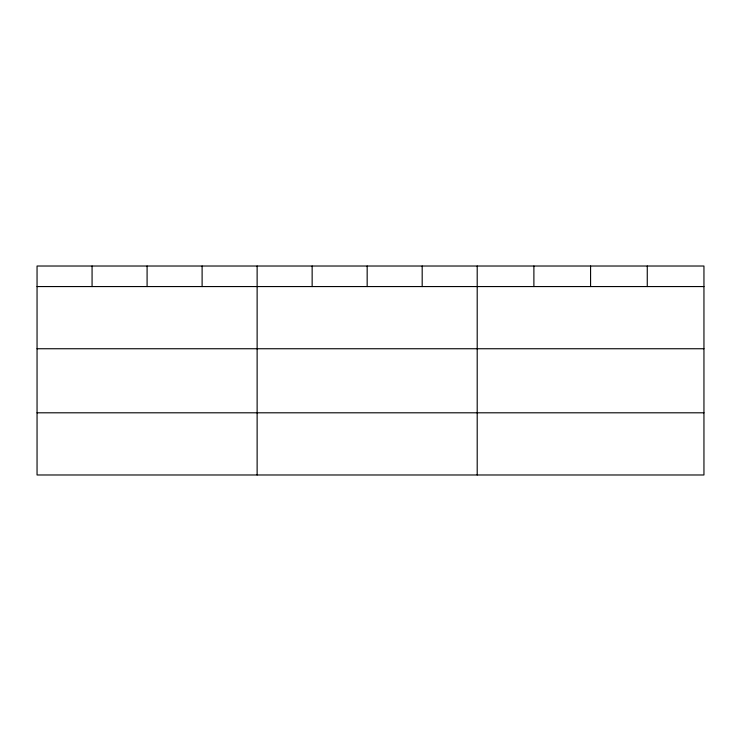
<?xml version="1.0" encoding="UTF-8"?>
<svg xmlns="http://www.w3.org/2000/svg" width="741" height="741" viewBox="0 0 741 741"><rect width="100%" height="100%" fill="white"/><g stroke="black" fill="none" stroke-linecap="round" stroke-linejoin="round"><path stroke-width="1.11" d="M703.95 286.563L703.95 474.981L37.05 474.981L37.05 266.019L703.95 266.019L703.95 286.563L37.05 286.563M37.05 348.742L703.95 348.742M37.05 412.802L703.95 412.802M647.264 266.019L647.264 286.563M590.577 266.019L590.577 286.563M533.89 266.019L533.89 286.563M477.204 266.019L477.204 474.981M422.185 266.019L422.185 286.563M367.166 266.019L367.166 286.563M312.146 266.019L312.146 286.563M257.127 266.019L257.127 474.981M202.108 266.019L202.108 286.563M147.089 266.019L147.089 286.563M92.069 266.019L92.069 286.563"/></g></svg>
